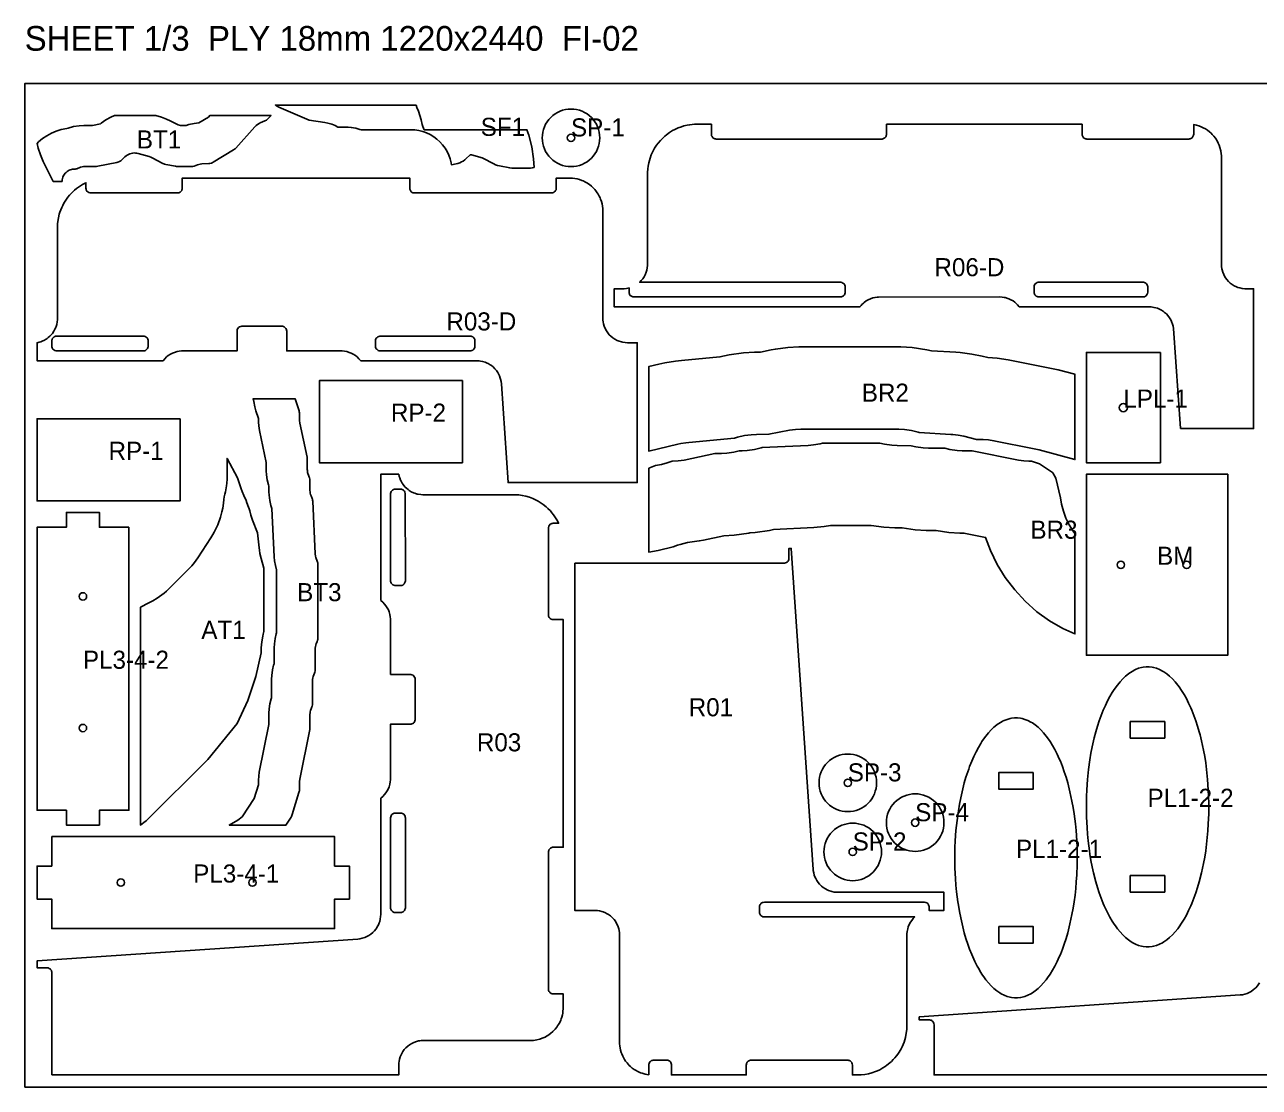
# Model space of a CAD drawing. Header units: millimetres. Extents: x 0 to 7920, y 0 to 1292.
# Drawn here: x 0 to 1502, y 0 to 1292 of the extents above; entities that cross this region are included whole.
import ezdxf

# ---------------------------------------------------------------- set-up
doc = ezdxf.new("R2010")
doc.units = ezdxf.units.MM
for name, color, linetype in [('CUT_IN', 5, 'Continuous'), ('CUT_OUT', 1, 'Continuous'), ('DRILL', 3, 'Continuous'), ('LABEL', 7, 'Continuous'), ('SHEET', 8, 'Continuous')]:
    doc.layers.add(name, color=color, linetype=linetype)

msp = doc.modelspace()

# ---------------------------------------------------------------- linework, layer by layer
at = {"layer": 'CUT_IN'}
for points in [[(1365.93, 973.23), (1365.7, 974.38), (1365.25, 975.47), (1364.59, 976.45), (1363.98, 977.09), (1363.04, 977.79), (1361.98, 978.29), (1360.84, 978.58), (1360.25, 978.63), (1233.42, 978.63), (1232.84, 978.58), (1231.69, 978.29), (1230.38, 977.63), (1229.69, 977.09), (1229.08, 976.45), (1228.29, 975.21), (1227.97, 974.38), (1227.72, 972.93), (1227.72, 966.35), (1227.83, 965.47), (1228.17, 964.34), (1228.73, 963.31), (1229.47, 962.4), (1230.38, 961.65), (1231.42, 961.1), (1232.26, 960.82), (1233.42, 960.65), (1360.25, 960.65), (1360.84, 960.7), (1361.98, 960.99), (1363.29, 961.65), (1363.98, 962.19), (1364.59, 962.83), (1365.38, 964.07), (1365.7, 964.9), (1365.95, 966.35), (1365.93, 973.23)], [(144.54, 895.08), (145.7, 895.25), (146.81, 895.65), (147.82, 896.25), (148.69, 897.04), (149.39, 897.99), (149.89, 899.05), (150.18, 900.19), (150.23, 900.78), (150.23, 907.36), (150.13, 908.24), (149.78, 909.37), (149.39, 910.15), (148.88, 910.88), (147.82, 911.89), (146.54, 912.61), (145.12, 913.01), (144.24, 913.07), (38.69, 913.06), (37.53, 912.89), (36.69, 912.61), (35.9, 912.22), (34.96, 911.52), (34.17, 910.64), (33.56, 909.64), (33.25, 908.81), (33.05, 907.95), (32.99, 907.36), (32.99, 900.78), (33.1, 899.9), (33.44, 898.77), (33.84, 897.99), (34.35, 897.26), (35.41, 896.25), (36.69, 895.53), (38.11, 895.13), (38.99, 895.07), (144.54, 895.08)], [(547.66, 907.66), (547.43, 908.81), (546.98, 909.9), (546.33, 910.88), (545.72, 911.52), (545.02, 912.06), (543.98, 912.61), (543.15, 912.89), (541.98, 913.06), (432.37, 913.06), (431.79, 913.01), (430.65, 912.72), (429.34, 912.06), (428.22, 911.1), (427.68, 910.4), (427.24, 909.64), (426.85, 908.53), (426.68, 907.36), (426.68, 900.78), (426.85, 899.61), (427.24, 898.5), (427.68, 897.74), (428.22, 897.04), (429.09, 896.25), (430.1, 895.65), (431.21, 895.25), (432.37, 895.08), (541.98, 895.08), (542.57, 895.13), (543.71, 895.42), (545.02, 896.08), (545.72, 896.62), (546.33, 897.26), (547.11, 898.5), (547.51, 899.61), (547.66, 900.48), (547.66, 907.66)], [(445, 721.08), (445.06, 614.95), (445.35, 613.81), (445.85, 612.74), (446.18, 612.25), (446.97, 611.38), (447.43, 611.01), (447.92, 610.68), (448.98, 610.18), (450.12, 609.89), (450.71, 609.84), (457.88, 609.89), (458.74, 610.09), (459.83, 610.54), (460.81, 611.19), (461.45, 611.8), (462.15, 612.74), (462.54, 613.53), (462.82, 614.37), (462.99, 615.53), (462.94, 721.96), (462.54, 723.38), (461.82, 724.66), (460.81, 725.72), (460.08, 726.23), (459.3, 726.63), (458.17, 726.97), (457.29, 727.08), (450.71, 727.08), (449.83, 726.97), (448.43, 726.51), (447.19, 725.72), (446.55, 725.11), (445.85, 724.17), (445.35, 723.1), (445.06, 721.96), (445, 721.08)], [(1386.76, 444.5), (1344.76, 444.5), (1344.76, 424.5), (1386.76, 424.5), (1386.76, 444.5)], [(1226.76, 382.5), (1184.76, 382.5), (1184.76, 362.5), (1226.76, 362.5), (1226.76, 382.5)], [(457, 212.38), (458.17, 212.5), (459.3, 212.84), (460.33, 213.39), (461.24, 214.14), (461.99, 215.05), (462.54, 216.09), (462.82, 216.92), (462.99, 218.09), (462.99, 327.7), (462.94, 328.28), (462.65, 329.42), (461.99, 330.73), (461.03, 331.85), (460.33, 332.39), (459.57, 332.83), (458.46, 333.22), (457.29, 333.39), (450.71, 333.39), (449.54, 333.22), (448.43, 332.83), (447.67, 332.39), (446.97, 331.85), (446.18, 330.98), (445.58, 329.97), (445.18, 328.86), (445.01, 327.7), (445.01, 218.09), (445.06, 217.5), (445.35, 216.36), (446.01, 215.05), (446.55, 214.35), (447.19, 213.74), (448.43, 212.96), (449.54, 212.56), (450.41, 212.41), (457, 212.38)], [(1344.76, 257.28), (1344.76, 237.28), (1386.76, 237.28), (1386.76, 257.28), (1344.76, 257.28)], [(1184.76, 195.28), (1184.76, 175.28), (1226.76, 175.28), (1226.76, 195.28), (1184.76, 195.28)]]:
    msp.add_lwpolyline(points, close=True, dxfattribs=at)
at = {"layer": 'CUT_OUT'}
for points in [[(476.12, 1193.89), (477.05, 1190.79), (478.9, 1186.37), (480.75, 1181.31), (482.14, 1176.11), (483.39, 1170.43), (484.29, 1167.69), (485.97, 1163.89), (610.95, 1163.89), (613.26, 1157.43), (616.83, 1143.15), (618.99, 1128.59), (619.51, 1118.06), (617.41, 1117.56), (615.11, 1117.23), (612.78, 1117.11), (594.83, 1117.07), (592.43, 1117.18), (590.05, 1117.51), (577.52, 1119.92), (575.09, 1120.51), (572.73, 1121.35), (570.46, 1122.41), (557.21, 1129.48), (556.29, 1129.86), (543.62, 1133.38), (542.8, 1133.51), (542.4, 1133.47), (541.83, 1133.27), (541.25, 1132.85), (536.96, 1128.79), (535.2, 1127.27), (533.29, 1125.92), (531.27, 1124.75), (529.15, 1123.77), (526.95, 1123), (524.69, 1122.43), (519.1, 1121.31), (518.76, 1123.64), (517.56, 1128.4), (515.91, 1133.02), (513.81, 1137.46), (511.29, 1141.67), (508.37, 1145.61), (505.07, 1149.25), (501.44, 1152.54), (497.49, 1155.46), (493.29, 1157.99), (488.85, 1160.08), (484.23, 1161.74), (479.47, 1162.93), (474.62, 1163.65), (469.72, 1163.89), (409.13, 1163.89), (407.75, 1164.38), (402.91, 1165.74), (397.26, 1166.7), (393.48, 1167.02), (380.94, 1167.25), (377.47, 1168.94), (373.38, 1170.56), (368.56, 1171.98), (365.19, 1172.71), (345.82, 1175.73), (309.03, 1191.52), (304.89, 1193.89), (476.12, 1193.89)], [(699.51, 1154.07), (699.34, 1150.64), (698.84, 1147.24), (698, 1143.91), (696.85, 1140.68), (695.38, 1137.57), (693.61, 1134.63), (691.57, 1131.87), (689.26, 1129.32), (686.71, 1127.01), (683.95, 1124.97), (681.01, 1123.2), (677.9, 1121.73), (674.67, 1120.58), (671.34, 1119.74), (667.94, 1119.24), (664.51, 1119.07), (661.08, 1119.24), (657.68, 1119.74), (654.35, 1120.58), (651.12, 1121.73), (648.01, 1123.2), (645.07, 1124.97), (642.31, 1127.01), (639.76, 1129.32), (637.45, 1131.87), (635.41, 1134.63), (633.64, 1137.57), (632.17, 1140.68), (631.02, 1143.91), (630.18, 1147.24), (629.68, 1150.64), (629.51, 1154.07), (629.68, 1157.5), (630.18, 1160.9), (631.02, 1164.23), (632.17, 1167.46), (633.64, 1170.57), (635.41, 1173.51), (637.45, 1176.27), (639.76, 1178.82), (642.31, 1181.13), (645.07, 1183.17), (648.01, 1184.94), (651.12, 1186.41), (654.35, 1187.56), (657.68, 1188.4), (661.08, 1188.9), (664.51, 1189.07), (667.94, 1188.9), (671.34, 1188.4), (674.67, 1187.56), (677.9, 1186.41), (681.01, 1184.94), (683.95, 1183.17), (686.71, 1181.13), (689.26, 1178.82), (691.57, 1176.27), (693.61, 1173.51), (695.38, 1170.57), (696.85, 1167.46), (698, 1164.23), (698.84, 1160.9), (699.34, 1157.5), (699.51, 1154.07)], [(21.63, 1153.15), (26.92, 1156.71), (32.54, 1159.74), (38.42, 1162.2), (44.52, 1164.07), (51.16, 1165.37), (52.97, 1166.01), (59.51, 1167.75), (66.39, 1168.84), (71.81, 1169.22), (82.46, 1169.27), (92.01, 1171.19), (93.04, 1172.02), (98.73, 1175.9), (104.79, 1179.18), (109.34, 1181.07), (159.46, 1181.07), (166.43, 1179.1), (172.39, 1176.93), (177.05, 1174.82), (186.52, 1169.79), (189.32, 1169.26), (196.27, 1169.27), (199.49, 1170.28), (206.2, 1171.65), (211.77, 1172.28), (223.47, 1179.3), (225.05, 1181.07), (299.75, 1181.07), (295.68, 1177.09), (294.04, 1175.74), (292.17, 1174.73), (286.47, 1172.23), (285.08, 1171.53), (283.03, 1170.25), (281.38, 1168.88), (280.09, 1167.59), (256.95, 1141.73), (255.98, 1140.76), (255.21, 1140.12), (254.07, 1139.36), (229.24, 1124.45), (228.05, 1123.81), (227.14, 1123.43), (225.24, 1122.96), (223.89, 1122.82), (215.3, 1122.41), (213.58, 1122.19), (211.83, 1121.83), (210.32, 1121.35), (206.31, 1119.7), (204.48, 1119.35), (203.21, 1119.29), (185.96, 1119.25), (184.64, 1119.31), (183.33, 1119.49), (171.52, 1121.76), (170.19, 1122.09), (169.24, 1122.42), (168, 1123.01), (155.08, 1129.9), (153.62, 1130.58), (151.4, 1131.41), (138.02, 1135.13), (136.38, 1135.45), (134.85, 1135.64), (133.1, 1135.68), (131.36, 1135.54), (129.65, 1135.22), (127.97, 1134.73), (126.17, 1133.98), (124.65, 1133.14), (123.37, 1132.27), (121.94, 1131.11), (117.71, 1127.1), (116.74, 1126.27), (115.98, 1125.72), (115.17, 1125.26), (113.45, 1124.56), (112.2, 1124.25), (88.82, 1119.56), (87.5, 1119.36), (86.17, 1119.29), (73.23, 1119.24), (71.54, 1119.1), (70, 1118.86), (67.79, 1118.26), (63.61, 1116.58), (62.6, 1116.31), (61.57, 1116.15), (58.28, 1115.9), (56.83, 1115.61), (55.43, 1115.18), (54.07, 1114.61), (52.77, 1113.91), (51.55, 1113.09), (50.42, 1112.15), (49.38, 1111.11), (48.45, 1109.97), (47.63, 1108.74), (46.94, 1107.44), (46.39, 1106.08), (45.96, 1104.67), (45.68, 1103.22), (45.54, 1101.07), (34.66, 1101.07), (22.51, 1125.42), (19.03, 1133.33), (16.32, 1141.54), (15, 1147.36), (16.71, 1149.09), (21.63, 1153.15)], [(1405.68, 800.64), (1397.34, 922.27), (1396.85, 925.14), (1396.17, 927.67), (1395.05, 930.66), (1393.89, 933.01), (1392.38, 935.49), (1390.44, 938.04), (1388.67, 939.96), (1386.51, 941.9), (1385.12, 942.96), (1382.68, 944.55), (1380.37, 945.77), (1377.68, 946.88), (1376.02, 947.42), (1373.48, 948.05), (1370.32, 948.51), (1367.63, 948.64), (1209.72, 948.65), (1207.6, 951.16), (1205.32, 953.35), (1204.22, 954.26), (1202.12, 955.76), (1199.65, 957.21), (1197.05, 958.42), (1195.71, 958.93), (1192.68, 959.82), (1191.28, 960.12), (1188.73, 960.49), (1185.79, 960.64), (1038.4, 960.6), (1036.97, 960.49), (1034.42, 960.12), (1031.63, 959.45), (1028.65, 958.42), (1026.05, 957.21), (1023.58, 955.76), (1021.26, 954.08), (1020.16, 953.16), (1018.3, 951.37), (1017.33, 950.31), (1015.98, 948.65), (1015.65, 948.64), (717.06, 948.65), (717.06, 970.63), (728.96, 970.67), (732.18, 970.99), (735.05, 971.57), (735.05, 966.35), (735.23, 965.18), (735.5, 964.34), (735.76, 963.81), (736.6, 962.61), (737.24, 962), (737.96, 961.49), (738.75, 961.1), (739.59, 960.82), (741.05, 960.64), (991.98, 960.64), (993.44, 960.82), (994.28, 961.1), (995.07, 961.49), (996.01, 962.19), (996.62, 962.83), (996.97, 963.31), (997.53, 964.34), (997.92, 965.76), (997.98, 966.64), (997.95, 973.23), (997.87, 973.81), (997.53, 974.94), (997.13, 975.72), (996.62, 976.45), (996.01, 977.09), (995.32, 977.63), (994, 978.29), (992.86, 978.58), (992.28, 978.63), (748.03, 978.64), (749.96, 980.6), (751.82, 982.89), (753.29, 985.09), (754.69, 987.68), (755.93, 990.67), (756.7, 993.21), (757.29, 996.09), (757.59, 999.02), (757.65, 1112.15), (757.92, 1116.48), (758.29, 1119.48), (759.1, 1123.82), (759.82, 1126.68), (760.65, 1129.43), (762.19, 1133.57), (764.06, 1137.65), (766.19, 1141.52), (768.6, 1145.22), (770.31, 1147.52), (773.15, 1150.91), (775.18, 1153.04), (778.47, 1156.1), (780.69, 1157.92), (784.33, 1160.55), (788.03, 1162.83), (790.69, 1164.25), (794.71, 1166.09), (798.78, 1167.6), (801.67, 1168.48), (805.89, 1169.48), (808.87, 1170), (811.72, 1170.35), (814.65, 1170.57), (817.62, 1170.64), (835.2, 1170.64), (835.2, 1158.64), (835.26, 1157.76), (835.55, 1156.62), (836.05, 1155.56), (836.56, 1154.83), (837.17, 1154.19), (837.87, 1153.65), (838.63, 1153.22), (839.46, 1152.9), (840.32, 1152.7), (841.2, 1152.64), (1042.86, 1152.67), (1043.73, 1152.82), (1044.57, 1153.1), (1045.35, 1153.49), (1046.08, 1154), (1046.72, 1154.61), (1047.26, 1155.31), (1047.69, 1156.07), (1048.01, 1156.9), (1048.2, 1157.76), (1048.27, 1158.64), (1048.27, 1170.64), (1286.03, 1170.64), (1286.03, 1158.35), (1286.21, 1157.18), (1286.48, 1156.34), (1286.88, 1155.56), (1287.39, 1154.83), (1288, 1154.19), (1288.69, 1153.65), (1289.46, 1153.22), (1290.29, 1152.9), (1291.15, 1152.7), (1292.03, 1152.64), (1415.85, 1152.64), (1416.73, 1152.7), (1417.59, 1152.9), (1418.42, 1153.22), (1419.19, 1153.65), (1419.88, 1154.19), (1420.49, 1154.83), (1421, 1155.56), (1421.4, 1156.34), (1421.74, 1157.47), (1421.85, 1158.64), (1421.85, 1170.14), (1425.26, 1169.45), (1428.16, 1168.61), (1430.85, 1167.61), (1433.52, 1166.39), (1436.11, 1164.97), (1438.64, 1163.32), (1440.98, 1161.54), (1443.13, 1159.63), (1444.52, 1158.25), (1446.52, 1155.99), (1448.3, 1153.64), (1450.36, 1150.39), (1451.72, 1147.78), (1452.91, 1145), (1453.84, 1142.29), (1454.8, 1138.48), (1455.38, 1134.6), (1455.53, 1132.57), (1455.57, 1130.66), (1455.57, 1000.57), (1455.71, 997.85), (1456.12, 994.93), (1456.44, 993.49), (1457.28, 990.67), (1458.39, 987.95), (1459.05, 986.63), (1460.71, 983.85), (1462.29, 981.72), (1464.26, 979.53), (1466.43, 977.55), (1468.79, 975.78), (1471.3, 974.25), (1473.96, 972.98), (1475.61, 972.35), (1478.14, 971.58), (1481.03, 970.99), (1484.25, 970.67), (1494.69, 970.63), (1494.69, 800.64), (1405.68, 800.64)], [(579.83, 855.18), (579.52, 857.85), (578.92, 860.7), (578.51, 862.1), (577.51, 864.82), (576.78, 866.41), (575.51, 868.7), (573.88, 871.1), (572.02, 873.34), (569.74, 875.58), (567.7, 877.22), (566.27, 878.21), (563.76, 879.68), (562.45, 880.32), (560.03, 881.31), (556.97, 882.22), (554.4, 882.73), (552.67, 882.94), (549.98, 883.07), (408.67, 883.08), (406.55, 885.59), (404.28, 887.78), (402.25, 889.38), (399.6, 891.09), (397.05, 892.39), (394.66, 893.36), (391.63, 894.25), (388.82, 894.78), (386.25, 895.03), (384.75, 895.07), (318.67, 895.07), (318.67, 919.07), (318.55, 920.24), (318.32, 921.09), (317.82, 922.15), (317.31, 922.88), (316.48, 923.71), (315.75, 924.22), (314.69, 924.72), (313.55, 925.01), (312.67, 925.07), (264.24, 925.07), (262.78, 924.89), (261.41, 924.36), (260.21, 923.52), (259.25, 922.4), (258.59, 921.09), (258.27, 919.66), (258.24, 895.07), (192.16, 895.07), (190.66, 895.03), (188.09, 894.78), (185.28, 894.25), (182.25, 893.36), (179.86, 892.39), (177.31, 891.09), (174.66, 889.38), (172.63, 887.78), (170.36, 885.59), (168.24, 883.08), (15, 883.08), (15, 905.06), (17.74, 905.68), (19.46, 906.2), (21.97, 907.18), (23.33, 907.82), (25.93, 909.3), (27.42, 910.31), (28.61, 911.22), (30.64, 913), (31.89, 914.29), (33.63, 916.35), (35.49, 919.07), (36.78, 921.44), (37.41, 922.8), (38.54, 925.9), (38.94, 927.34), (39.52, 930.28), (39.79, 932.97), (39.83, 934.54), (39.85, 1046.58), (39.99, 1049.45), (40.28, 1052.38), (40.99, 1056.81), (42.02, 1061.11), (42.87, 1063.93), (43.84, 1066.63), (45, 1069.42), (46.22, 1072.01), (47.61, 1074.61), (49.12, 1077.14), (50.8, 1079.65), (52.51, 1081.95), (54.43, 1084.29), (56.35, 1086.42), (58.49, 1088.55), (60.67, 1090.53), (62.89, 1092.35), (65.32, 1094.15), (67.7, 1095.74), (70.23, 1097.26), (72.82, 1098.65), (74.41, 1099.41), (74.42, 1092.78), (74.59, 1091.61), (74.87, 1090.77), (75.12, 1090.24), (75.77, 1089.26), (76.84, 1088.25), (78.12, 1087.53), (79.53, 1087.13), (80.41, 1087.07), (185.66, 1087.07), (186.54, 1087.13), (187.4, 1087.33), (188.22, 1087.65), (188.99, 1088.08), (189.69, 1088.62), (190.3, 1089.26), (190.95, 1090.24), (191.31, 1091.05), (191.48, 1091.61), (191.66, 1093.07), (191.66, 1105.07), (468.28, 1105.07), (468.28, 1093.07), (468.46, 1091.61), (468.74, 1090.77), (469.13, 1089.99), (469.64, 1089.26), (470.25, 1088.62), (471.45, 1087.78), (472.26, 1087.42), (473.4, 1087.13), (474.28, 1087.07), (640.6, 1087.07), (641.48, 1087.13), (642.62, 1087.42), (643.69, 1087.92), (644.18, 1088.25), (645.24, 1089.26), (645.75, 1089.99), (646.25, 1091.05), (646.54, 1092.19), (646.6, 1093.07), (646.6, 1105.07), (664.21, 1105.06), (666.17, 1104.96), (669.1, 1104.63), (671.92, 1104.11), (674.84, 1103.34), (677.62, 1102.38), (679.37, 1101.65), (682.08, 1100.33), (683.79, 1099.36), (687.05, 1097.18), (689.35, 1095.33), (691.45, 1093.38), (693.5, 1091.17), (694.75, 1089.65), (696.43, 1087.32), (697.48, 1085.67), (698.94, 1083.02), (699.77, 1081.25), (700.5, 1079.5), (701.46, 1076.72), (702.23, 1073.8), (702.75, 1070.98), (703.08, 1068.05), (703.19, 1065.09), (703.19, 935), (703.32, 932.28), (703.54, 930.52), (704.06, 927.92), (704.9, 925.1), (706.01, 922.38), (707.54, 919.52), (709.18, 917.08), (711.06, 914.82), (712.94, 912.94), (715.2, 911.06), (717.64, 909.42), (720.5, 907.89), (723.22, 906.78), (725.76, 906.01), (727.48, 905.62), (730.4, 905.2), (733.12, 905.07), (745.06, 905.06), (745.06, 735.07), (588.02, 735.07), (579.83, 855.18)], [(1234.12, 774.69), (1227.81, 776.17), (1178.9, 785.92), (1172.17, 786.85), (1165.87, 787.31), (1157.7, 787.43), (1142.13, 791.34), (1135.39, 792.62), (1128.9, 793.41), (1126.48, 793.58), (1088.09, 795.87), (1086.65, 796.35), (1078.47, 798.34), (1069.95, 799.58), (1063.14, 800.02), (1060.6, 800.05), (946.13, 800.05), (943.91, 800.03), (937.56, 799.65), (930.1, 798.69), (905.12, 793.74), (890.13, 793.68), (883.66, 793.28), (875.35, 792.13), (867.01, 790.17), (863.37, 788.95), (807.97, 783.87), (804.28, 783.46), (798.07, 782.45), (794.43, 781.67), (759.06, 773.35), (759.06, 876.08), (771.52, 879.01), (778.59, 880.54), (791.69, 882.67), (798.84, 883.46), (845.54, 887.73), (856.95, 890.42), (874.49, 892.86), (887.58, 893.65), (895.11, 893.72), (907.9, 896.27), (913.13, 897.24), (928.09, 899.2), (941.45, 900), (946.13, 900.05), (1060.6, 900.05), (1065.66, 899.99), (1079.64, 899.11), (1097.25, 896.56), (1103.08, 895.15), (1132.42, 893.41), (1137.66, 893.02), (1151.88, 891.25), (1164.4, 888.83), (1171.44, 887.1), (1182.91, 886.27), (1196.22, 884.41), (1250.9, 873.5), (1257.1, 872.04), (1277.32, 866.62), (1277.32, 763.06), (1234.12, 774.69)], [(1381.32, 893.28), (1381.32, 759.07), (1291.32, 759.07), (1291.32, 893.28), (1381.32, 893.28)], [(532.44, 859.07), (532.44, 759.07), (358.44, 759.07), (358.44, 859.07), (532.44, 859.07)], [(259.26, 324.58), (264.51, 328.8), (279.17, 351.12), (284.21, 367.68), (284.31, 373.51), (284.64, 378), (285.33, 383), (296.92, 441.13), (296.97, 454.84), (297.31, 460), (298.19, 465.99), (299.66, 472.05), (300.09, 473.33), (300.14, 496), (300.43, 500.7), (301.39, 507.36), (302.82, 513.25), (303.26, 514.55), (303.31, 534.06), (303.65, 539.23), (304.56, 545.41), (305.99, 551.31), (306.42, 552.56), (306.44, 629.1), (305.03, 634.09), (303.93, 640.05), (303.41, 644.9), (300.68, 703.58), (299.53, 707.01), (298.11, 713.09), (297.22, 719.61), (296.97, 723.88), (296.93, 730.68), (296.36, 732.37), (294.97, 738.26), (294.1, 744.43), (293.8, 749.23), (293.74, 759.3), (285.43, 798.27), (284.64, 803.91), (284.3, 808.44), (284.22, 812.99), (281.04, 822.34), (279.78, 826.98), (278.52, 833.76), (278.31, 835.78), (277.76, 836.94), (328.86, 836.94), (333.45, 823.57), (333.85, 822.18), (334.03, 821.14), (334.13, 819.7), (334.27, 810.37), (334.6, 807.36), (343.43, 766.08), (343.65, 764.67), (343.73, 763.25), (343.77, 750.93), (343.84, 749.57), (344.11, 747.48), (344.43, 746.13), (345.1, 744.19), (346.19, 741.74), (346.49, 740.86), (346.84, 739.04), (346.9, 737.77), (346.94, 725.56), (347.06, 723.68), (347.28, 722.12), (347.66, 720.58), (348.27, 718.82), (349.65, 715.76), (349.97, 714.76), (350.19, 713.73), (350.33, 712.29), (353.29, 648.37), (353.72, 645.45), (354.15, 643.92), (355.93, 639.45), (356.2, 638.44), (356.36, 637.41), (356.44, 635.97), (356.42, 545.54), (356.36, 544.27), (356.23, 543.35), (355.72, 541.57), (354.69, 539.26), (354.03, 537.43), (353.61, 535.71), (353.36, 533.86), (353.29, 532.66), (353.25, 507.49), (353.19, 506.22), (352.85, 504.4), (352.55, 503.53), (351.52, 501.21), (350.81, 499.2), (350.44, 497.66), (350.19, 495.8), (350.12, 494.6), (350.08, 466.27), (350.02, 464.99), (349.68, 463.18), (349.38, 462.3), (348.35, 459.98), (347.69, 458.16), (347.27, 456.44), (347.07, 455.06), (346.94, 453), (346.91, 437.47), (346.84, 436.14), (346.64, 434.81), (334.57, 374.34), (334.27, 371.54), (334.13, 361.69), (334.06, 360.41), (333.91, 359.48), (333.59, 358.23), (325.44, 331.4), (325, 330.17), (324.6, 329.31), (323.93, 328.18), (317.69, 318.68), (248.89, 318.68), (259.26, 324.58)], [(189, 812.68), (189, 712.68), (15, 712.68), (15, 812.68), (189, 812.68)], [(759.06, 752.61), (767.41, 755.71), (774.68, 757.06), (781.26, 758.85), (787.39, 760.92), (794.79, 761.41), (802.27, 762.48), (839.39, 770.38), (847.4, 770.43), (853.88, 770.84), (862.35, 772.03), (868.86, 773.57), (872.78, 773.61), (878.69, 773.96), (887.52, 775.16), (895.86, 777.12), (896.98, 777.49), (952.87, 780.11), (959.33, 780.79), (967.59, 782.32), (970.27, 783.06), (1040.07, 783.05), (1045.82, 781.65), (1054.79, 780.36), (1061.24, 779.95), (1078.04, 779.9), (1084.07, 778.44), (1092.85, 777.18), (1099.3, 776.78), (1119.28, 776.72), (1125.23, 775.28), (1134, 774.02), (1140.44, 773.61), (1152.37, 773.55), (1208.67, 762.34), (1215.29, 761.42), (1221.5, 760.96), (1224.44, 760.89), (1234.16, 757.93), (1250.17, 747.42), (1250.68, 746.79), (1254.25, 740.51), (1259.83, 716.65), (1261.08, 708.96), (1263.4, 700.23), (1266.55, 691.77), (1270.43, 683.83), (1275.16, 676.14), (1277.32, 673.3), (1277.32, 551), (1262.82, 557.62), (1246.53, 567.1), (1231.24, 578.12), (1216.97, 590.72), (1204.14, 604.53), (1192.73, 619.53), (1182.84, 635.58), (1174.58, 652.52), (1168.7, 668.32), (1142.35, 673.58), (1137.55, 673.65), (1124.11, 674.51), (1108.77, 676.74), (1096.37, 676.82), (1083.05, 677.67), (1067.49, 679.91), (1058.44, 679.99), (1044.98, 680.84), (1029.67, 683.05), (980.19, 683.06), (972.36, 681.64), (959.81, 680.35), (910.87, 678.03), (905.94, 676.88), (888.41, 674.43), (882.01, 674.03), (880.63, 673.71), (863.12, 671.26), (850.5, 670.5), (825.83, 665.22), (820.44, 664.14), (806.18, 662.06), (797.36, 659.66), (793.92, 659.01), (788.56, 657.04), (770.34, 652.29), (759.06, 650.51), (759.06, 752.61)], [(151, 588.73), (155.79, 591.3), (160.93, 594.47), (166.98, 598.77), (169.6, 600.81), (172.44, 603.21), (176.86, 607.33), (200.81, 631.34), (203.16, 633.93), (206.37, 637.77), (208.62, 640.69), (210.66, 643.53), (226.45, 667.83), (228.9, 671.81), (230.48, 674.64), (232.2, 677.98), (234.86, 683.77), (235.87, 686.31), (237.41, 690.59), (238.26, 693.19), (239.92, 699.34), (240.86, 703.79), (241.87, 710.09), (242.31, 714.28), (242.53, 717.54), (243.42, 720.86), (244.13, 723.93), (245.33, 731.18), (245.73, 734.44), (246.1, 739.21), (246.22, 742.76), (246.22, 764.33), (259.01, 740.82), (263.26, 727.61), (264.45, 724.19), (266.45, 719.16), (269.31, 713.21), (270.24, 710.29), (272.13, 705.11), (272.95, 703.05), (273.97, 700.79), (275.24, 695.39), (277.19, 689.17), (283.06, 673.79), (285.13, 655.54), (285.49, 652.92), (286.18, 648.86), (287.59, 642.56), (290.85, 631.07), (290.89, 554.1), (290, 550.7), (289.56, 548.51), (288.42, 541.5), (287.8, 533.98), (287.68, 528.09), (281.08, 499.51), (271.31, 470.17), (258.46, 442.2), (222.57, 398.44), (147.93, 323.8), (144.89, 321.83), (140.68, 318.68), (140.68, 583.53), (151, 588.73)], [(33, 15), (33, 139.29), (32.94, 140.17), (32.74, 141.03), (32.42, 141.85), (31.99, 142.62), (31.45, 143.32), (30.81, 143.93), (29.83, 144.58), (28.46, 145.11), (27, 145.29), (15, 145.29), (15.01, 153.63), (405.11, 180.24), (407.78, 180.55), (410.63, 181.15), (413.67, 182.13), (416.34, 183.29), (418.63, 184.56), (421.03, 186.19), (423.27, 188.05), (425.51, 190.33), (427.15, 192.37), (428.14, 193.8), (428.91, 195.04), (430.25, 197.62), (431.24, 200.04), (431.78, 201.7), (432.41, 204.24), (432.87, 207.4), (433, 210.09), (433.01, 351.4), (435.52, 353.52), (437.71, 355.79), (439.31, 357.82), (441.02, 360.47), (442.32, 363.02), (443.29, 365.41), (444.18, 368.44), (444.71, 371.25), (444.96, 373.82), (445, 375.32), (445, 441.4), (469, 441.4), (470.17, 441.52), (471.02, 441.75), (472.08, 442.25), (472.81, 442.76), (473.64, 443.59), (474.15, 444.32), (474.65, 445.38), (474.94, 446.52), (475, 447.4), (475, 495.83), (474.82, 497.29), (474.29, 498.66), (473.45, 499.86), (472.33, 500.82), (471.02, 501.48), (469.59, 501.8), (445, 501.83), (445, 567.91), (444.96, 569.41), (444.71, 571.98), (444.18, 574.79), (443.29, 577.82), (442.32, 580.21), (441.02, 582.76), (439.31, 585.41), (437.71, 587.44), (435.52, 589.71), (433.01, 591.83), (433.01, 745.07), (454.99, 745.07), (455.61, 742.33), (456.13, 740.61), (457.11, 738.1), (457.75, 736.74), (459.23, 734.14), (460.24, 732.65), (461.15, 731.46), (462.93, 729.43), (464.22, 728.18), (466.28, 726.44), (467.74, 725.39), (470.04, 723.98), (472.73, 722.66), (474.41, 722), (477.27, 721.13), (478.74, 720.81), (481.7, 720.37), (484.47, 720.24), (595.02, 720.24), (597.91, 720.17), (600.84, 719.95), (605.29, 719.35), (609.54, 718.45), (613.86, 717.2), (617.93, 715.68), (621.94, 713.85), (624.54, 712.46), (627.07, 710.95), (630.77, 708.41), (634.22, 705.64), (636.35, 703.72), (639.43, 700.56), (641.36, 698.33), (643.17, 696.01), (644.87, 693.6), (646.48, 691.05), (647.9, 688.55), (649.34, 685.66), (642.71, 685.65), (641.54, 685.48), (640.7, 685.2), (640.17, 684.95), (639.19, 684.3), (638.18, 683.23), (637.46, 681.95), (637.06, 680.54), (637, 679.66), (637, 574.41), (637.06, 573.53), (637.26, 572.67), (637.58, 571.85), (638.01, 571.08), (638.55, 570.38), (639.19, 569.77), (640.17, 569.12), (641.54, 568.59), (643, 568.41), (655, 568.41), (655, 291.79), (643, 291.79), (641.83, 291.68), (640.98, 291.44), (640.17, 291.08), (639.43, 290.61), (638.97, 290.24), (638.18, 289.37), (637.71, 288.62), (637.35, 287.81), (637.06, 286.67), (637, 285.79), (637, 119.47), (637.06, 118.59), (637.26, 117.73), (637.58, 116.9), (637.85, 116.38), (638.55, 115.44), (639.19, 114.83), (639.92, 114.32), (640.43, 114.04), (641.54, 113.65), (643, 113.47), (655, 113.47), (654.99, 95.86), (654.7, 92.02), (654.42, 90.08), (654.04, 88.15), (653.27, 85.23), (652.65, 83.37), (651.97, 81.61), (650.75, 78.93), (649.29, 76.28), (648.24, 74.63), (647.11, 73.02), (645.26, 70.72), (642.55, 67.88), (639.58, 65.32), (636.37, 63.07), (634.75, 62.09), (632.95, 61.13), (629.43, 59.57), (626.65, 58.61), (622.77, 57.64), (618.88, 57.07), (615.02, 56.88), (484.93, 56.88), (482.21, 56.75), (480.45, 56.53), (479, 56.27), (476.43, 55.63), (473.38, 54.54), (470.99, 53.4), (468.21, 51.74), (466.08, 50.16), (463.69, 47.99), (461.72, 45.8), (460.14, 43.67), (458.61, 41.15), (457.34, 38.49), (456.71, 36.85), (455.94, 34.31), (455.35, 31.43), (455.13, 29.67), (455, 26.95), (454.99, 15.01), (33, 15)], [(1463.32, 745.1), (1463.32, 525.1), (1291.32, 525.1), (1291.32, 745.1), (1463.32, 745.1)], [(126.68, 680.68), (126.68, 336.68), (90.84, 336.68), (90.84, 318.68), (50.84, 318.68), (50.84, 336.68), (15, 336.68), (15, 680.68), (50.84, 680.68), (50.84, 698.68), (90.84, 698.68), (90.84, 680.68), (126.68, 680.68)], [(669, 637), (923.78, 637.01), (924.36, 637.06), (925.5, 637.35), (926.82, 638.01), (927.93, 638.97), (928.47, 639.67), (928.91, 640.43), (929.3, 641.54), (929.48, 642.71), (929.48, 655), (932.47, 654.99), (959.07, 264.89), (959.22, 263.37), (959.71, 260.5), (960.39, 257.97), (961.51, 254.98), (962.13, 253.66), (963.39, 251.37), (965.2, 248.74), (966.88, 246.73), (967.89, 245.68), (969.17, 244.49), (971.2, 242.85), (973.88, 241.09), (976.19, 239.87), (977.79, 239.18), (980.54, 238.22), (981.94, 237.85), (984.51, 237.34), (985.95, 237.16), (988.93, 237), (1118.13, 236.99), (1118.14, 215.08), (1118.13, 215.01), (1117.81, 215), (1102.98, 215), (1100.15, 214.86), (1100.12, 219.59), (1099.89, 220.74), (1099.44, 221.83), (1098.96, 222.57), (1098.39, 223.24), (1097.23, 224.15), (1095.89, 224.74), (1094.44, 224.99), (899.76, 225), (898.3, 224.82), (897.46, 224.54), (896.67, 224.15), (895.95, 223.64), (895.31, 223.03), (894.77, 222.33), (894.33, 221.57), (893.94, 220.46), (893.77, 219.29), (893.76, 213), (893.87, 211.83), (894.11, 210.98), (894.61, 209.92), (895.12, 209.19), (895.95, 208.36), (896.67, 207.85), (897.74, 207.35), (898.88, 207.06), (899.76, 207), (1082.66, 207), (1080.73, 205.04), (1078.87, 202.75), (1077.4, 200.55), (1076, 197.96), (1074.76, 194.97), (1073.99, 192.43), (1073.4, 189.55), (1073.1, 186.62), (1073.04, 73.56), (1072.89, 70.55), (1072.61, 67.69), (1071.91, 63.33), (1071.25, 60.39), (1070.46, 57.55), (1069.56, 54.82), (1068.5, 52.07), (1067.28, 49.31), (1065.99, 46.75), (1063.73, 42.87), (1062.09, 40.42), (1060.38, 38.12), (1058.46, 35.78), (1056.53, 33.65), (1054.4, 31.52), (1052.22, 29.54), (1048.83, 26.83), (1046.42, 25.13), (1043.87, 23.52), (1040, 21.39), (1037.34, 20.13), (1034.68, 19.03), (1030.51, 17.59), (1026.16, 16.45), (1021.82, 15.64), (1017.43, 15.16), (1014.56, 15.02), (1006.79, 15), (1006.79, 27), (1006.61, 28.46), (1006.22, 29.57), (1005.94, 30.08), (1005.43, 30.81), (1004.82, 31.45), (1003.88, 32.15), (1003.36, 32.42), (1002.53, 32.74), (1001.67, 32.94), (1000.79, 33), (883.67, 33), (882.79, 32.94), (881.65, 32.65), (880.84, 32.29), (880.09, 31.82), (879.22, 31.03), (878.85, 30.57), (878.38, 29.83), (878.02, 29.02), (877.78, 28.17), (877.67, 27), (877.67, 15), (786.7, 15), (786.7, 27), (786.64, 27.88), (786.35, 29.02), (785.85, 30.08), (785.34, 30.81), (784.51, 31.64), (783.79, 32.15), (783, 32.54), (782.16, 32.82), (781.29, 32.97), (765.14, 33), (764.26, 32.94), (763.4, 32.74), (762.57, 32.42), (761.8, 31.99), (761.11, 31.45), (760.5, 30.81), (759.99, 30.08), (759.49, 29.02), (759.25, 28.17), (759.14, 27), (759.14, 15.25), (756.76, 15.58), (754.84, 15.96), (750.98, 17.03), (749.14, 17.69), (747.32, 18.45), (745.62, 19.25), (743.03, 20.67), (741.31, 21.76), (738.99, 23.44), (736.73, 25.34), (735.31, 26.69), (733.95, 28.11), (732.62, 29.65), (730.88, 31.94), (729.75, 33.63), (728.78, 35.25), (727.42, 37.86), (726.23, 40.64), (725.57, 42.49), (724.77, 45.25), (724.16, 48.13), (723.86, 50.14), (723.61, 53.07), (723.57, 185.07), (723.43, 187.79), (723.02, 190.71), (722.63, 192.43), (721.86, 194.97), (720.75, 197.69), (719.22, 200.55), (718.43, 201.79), (716.85, 203.92), (714.88, 206.11), (712.48, 208.28), (710.11, 210.02), (707.84, 211.39), (706.53, 212.05), (703.81, 213.19), (702.13, 213.75), (699.27, 214.45), (696.65, 214.84), (694.89, 214.97), (669.33, 215), (669.01, 215.01), (669, 215.08), (669, 637)], [(1440.13, 332.54), (1439.66, 320.05), (1439.12, 311.79), (1438.41, 303.6), (1437.52, 295.49), (1436.46, 287.5), (1435.23, 279.63), (1433.83, 271.91), (1431.43, 260.65), (1428.67, 249.83), (1426.64, 242.88), (1424.46, 236.17), (1422.14, 229.71), (1419.69, 223.52), (1418.41, 220.53), (1415.76, 214.77), (1413, 209.32), (1410.11, 204.18), (1407.13, 199.37), (1404.04, 194.9), (1402.46, 192.79), (1399.24, 188.86), (1395.93, 185.28), (1392.56, 182.09), (1389.12, 179.27), (1385.62, 176.85), (1383.85, 175.78), (1380.29, 173.95), (1376.69, 172.52), (1373.06, 171.5), (1371.24, 171.14), (1367.59, 170.73), (1365.76, 170.68), (1363.93, 170.73), (1360.28, 171.14), (1358.46, 171.5), (1354.83, 172.52), (1351.23, 173.95), (1347.67, 175.78), (1345.9, 176.85), (1342.4, 179.27), (1338.96, 182.09), (1335.59, 185.28), (1332.28, 188.86), (1329.06, 192.79), (1327.48, 194.9), (1324.39, 199.37), (1322.89, 201.73), (1319.95, 206.71), (1318.52, 209.32), (1315.76, 214.77), (1313.11, 220.53), (1311.83, 223.52), (1309.38, 229.71), (1307.06, 236.17), (1304.88, 242.88), (1302.85, 249.83), (1300.09, 260.65), (1298.45, 268.12), (1296.97, 275.75), (1295.65, 283.55), (1295.06, 287.5), (1293.53, 299.53), (1292.73, 307.68), (1292.11, 315.92), (1291.5, 328.37), (1291.32, 336.71), (1291.32, 345.07), (1291.5, 353.41), (1291.86, 361.73), (1292.73, 374.1), (1294, 386.29), (1295.65, 398.23), (1296.97, 406.03), (1298.45, 413.66), (1300.09, 421.13), (1300.98, 424.79), (1302.85, 431.95), (1304.88, 438.9), (1307.06, 445.61), (1308.2, 448.87), (1309.38, 452.07), (1311.83, 458.26), (1314.42, 464.16), (1317.13, 469.77), (1319.95, 475.07), (1322.89, 480.05), (1324.39, 482.41), (1327.48, 486.88), (1329.06, 488.99), (1332.28, 492.92), (1335.59, 496.5), (1338.96, 499.69), (1342.4, 502.51), (1344.15, 503.77), (1347.67, 506), (1349.45, 506.96), (1351.23, 507.83), (1354.83, 509.26), (1358.46, 510.28), (1360.28, 510.64), (1363.93, 511.05), (1365.76, 511.1), (1367.59, 511.05), (1371.24, 510.64), (1373.06, 510.28), (1376.69, 509.26), (1380.29, 507.83), (1383.85, 506), (1385.62, 504.93), (1389.12, 502.51), (1392.56, 499.69), (1395.93, 496.5), (1399.24, 492.92), (1402.46, 488.99), (1404.04, 486.88), (1407.13, 482.41), (1410.11, 477.6), (1413, 472.46), (1415.76, 467.01), (1418.41, 461.25), (1419.69, 458.26), (1422.14, 452.07), (1424.46, 445.61), (1426.64, 438.9), (1428.67, 431.95), (1429.62, 428.39), (1431.43, 421.13), (1433.83, 409.87), (1435.23, 402.15), (1436.46, 394.28), (1437.99, 382.25), (1438.79, 374.1), (1439.66, 361.73), (1440.02, 353.41), (1440.2, 345.07), (1440.13, 332.54)], [(1280.13, 270.54), (1279.66, 258.05), (1279.12, 249.79), (1278.41, 241.6), (1277.52, 233.49), (1276.46, 225.5), (1275.23, 217.63), (1273.83, 209.91), (1271.43, 198.65), (1268.67, 187.83), (1266.64, 180.88), (1264.46, 174.17), (1262.14, 167.71), (1259.69, 161.52), (1258.41, 158.53), (1255.76, 152.77), (1253, 147.32), (1250.11, 142.18), (1247.13, 137.37), (1244.04, 132.9), (1242.46, 130.79), (1239.24, 126.86), (1235.93, 123.28), (1232.56, 120.09), (1229.12, 117.27), (1225.62, 114.85), (1223.85, 113.78), (1220.29, 111.95), (1216.69, 110.52), (1213.06, 109.5), (1211.24, 109.14), (1207.59, 108.73), (1205.76, 108.68), (1203.93, 108.73), (1200.28, 109.14), (1198.46, 109.5), (1194.83, 110.52), (1191.23, 111.95), (1187.67, 113.78), (1185.9, 114.85), (1182.4, 117.27), (1178.96, 120.09), (1175.59, 123.28), (1172.28, 126.86), (1169.06, 130.79), (1167.48, 132.9), (1164.39, 137.37), (1162.89, 139.73), (1159.95, 144.71), (1158.52, 147.32), (1155.76, 152.77), (1153.11, 158.53), (1151.83, 161.52), (1149.38, 167.71), (1147.06, 174.17), (1144.88, 180.88), (1142.85, 187.83), (1140.09, 198.65), (1138.45, 206.12), (1136.97, 213.75), (1135.65, 221.55), (1135.06, 225.5), (1133.53, 237.53), (1132.73, 245.68), (1132.11, 253.92), (1131.5, 266.37), (1131.32, 274.71), (1131.32, 283.07), (1131.5, 291.41), (1131.86, 299.73), (1132.73, 312.1), (1134, 324.29), (1135.65, 336.23), (1136.97, 344.03), (1138.45, 351.66), (1140.09, 359.13), (1140.98, 362.79), (1142.85, 369.95), (1144.88, 376.9), (1147.06, 383.61), (1148.2, 386.87), (1149.38, 390.07), (1151.83, 396.26), (1154.42, 402.16), (1157.13, 407.77), (1159.95, 413.07), (1162.89, 418.05), (1164.39, 420.41), (1167.48, 424.88), (1169.06, 426.99), (1172.28, 430.92), (1175.59, 434.5), (1178.96, 437.69), (1182.4, 440.51), (1184.15, 441.77), (1187.67, 444), (1189.45, 444.96), (1191.23, 445.83), (1194.83, 447.26), (1198.46, 448.28), (1200.28, 448.64), (1203.93, 449.05), (1205.76, 449.1), (1207.59, 449.05), (1211.24, 448.64), (1213.06, 448.28), (1216.69, 447.26), (1220.29, 445.83), (1223.85, 444), (1225.62, 442.93), (1229.12, 440.51), (1232.56, 437.69), (1235.93, 434.5), (1239.24, 430.92), (1242.46, 426.99), (1244.04, 424.88), (1247.13, 420.41), (1250.11, 415.6), (1253, 410.46), (1255.76, 405.01), (1258.41, 399.25), (1259.69, 396.26), (1262.14, 390.07), (1264.46, 383.61), (1266.64, 376.9), (1268.67, 369.95), (1269.62, 366.39), (1271.43, 359.13), (1273.83, 347.87), (1275.23, 340.15), (1276.46, 332.28), (1277.99, 320.25), (1278.79, 312.1), (1279.66, 299.73), (1280.02, 291.41), (1280.2, 283.07), (1280.13, 270.54)], [(1036.14, 370.1), (1035.97, 366.67), (1035.47, 363.27), (1034.63, 359.94), (1033.48, 356.71), (1032.01, 353.6), (1030.24, 350.66), (1028.2, 347.9), (1025.89, 345.35), (1023.34, 343.04), (1020.58, 341), (1017.64, 339.23), (1014.53, 337.76), (1011.3, 336.61), (1007.97, 335.77), (1004.57, 335.27), (1001.14, 335.1), (997.71, 335.27), (994.31, 335.77), (990.98, 336.61), (987.75, 337.76), (984.64, 339.23), (981.7, 341), (978.94, 343.04), (976.39, 345.35), (974.08, 347.9), (972.04, 350.66), (970.27, 353.6), (968.8, 356.71), (967.65, 359.94), (966.81, 363.27), (966.31, 366.67), (966.14, 370.1), (966.31, 373.53), (966.81, 376.93), (967.65, 380.26), (968.8, 383.49), (970.27, 386.6), (972.04, 389.54), (974.08, 392.3), (976.39, 394.85), (978.94, 397.16), (981.7, 399.2), (984.64, 400.97), (987.75, 402.44), (990.98, 403.59), (994.31, 404.43), (997.71, 404.93), (1001.14, 405.1), (1004.57, 404.93), (1007.97, 404.43), (1011.3, 403.59), (1014.53, 402.44), (1017.64, 400.97), (1020.58, 399.2), (1023.34, 397.16), (1025.89, 394.85), (1028.2, 392.3), (1030.24, 389.54), (1032.01, 386.6), (1033.48, 383.49), (1034.63, 380.26), (1035.47, 376.93), (1035.97, 373.53), (1036.14, 370.1)], [(1118.14, 321.68), (1117.97, 318.25), (1117.47, 314.85), (1116.63, 311.52), (1115.48, 308.29), (1114.01, 305.18), (1112.24, 302.24), (1110.2, 299.48), (1107.89, 296.93), (1105.34, 294.62), (1102.58, 292.58), (1099.64, 290.81), (1096.53, 289.34), (1093.3, 288.19), (1089.97, 287.35), (1086.57, 286.85), (1083.14, 286.68), (1079.71, 286.85), (1076.31, 287.35), (1072.98, 288.19), (1069.75, 289.34), (1066.64, 290.81), (1063.7, 292.58), (1060.94, 294.62), (1058.39, 296.93), (1056.08, 299.48), (1054.04, 302.24), (1052.27, 305.18), (1050.8, 308.29), (1049.65, 311.52), (1048.81, 314.85), (1048.31, 318.25), (1048.14, 321.68), (1048.31, 325.11), (1048.81, 328.51), (1049.65, 331.84), (1050.8, 335.07), (1052.27, 338.18), (1054.04, 341.12), (1056.08, 343.88), (1058.39, 346.43), (1060.94, 348.74), (1063.7, 350.78), (1066.64, 352.55), (1069.75, 354.02), (1072.98, 355.17), (1076.31, 356.01), (1079.71, 356.51), (1083.14, 356.68), (1086.57, 356.51), (1089.97, 356.01), (1093.3, 355.17), (1096.53, 354.02), (1099.64, 352.55), (1102.58, 350.78), (1105.34, 348.74), (1107.89, 346.43), (1110.2, 343.88), (1112.24, 341.12), (1114.01, 338.18), (1115.48, 335.07), (1116.63, 331.84), (1117.47, 328.51), (1117.97, 325.11), (1118.14, 321.68)], [(1042.14, 286.1), (1041.97, 282.67), (1041.47, 279.27), (1040.63, 275.94), (1039.48, 272.71), (1038.01, 269.6), (1036.24, 266.66), (1034.2, 263.9), (1031.89, 261.35), (1029.34, 259.04), (1026.58, 257), (1023.64, 255.23), (1020.53, 253.76), (1017.3, 252.61), (1013.97, 251.77), (1010.57, 251.27), (1007.14, 251.1), (1003.71, 251.27), (1000.31, 251.77), (996.98, 252.61), (993.75, 253.76), (990.64, 255.23), (987.7, 257), (984.94, 259.04), (982.39, 261.35), (980.08, 263.9), (978.04, 266.66), (976.27, 269.6), (974.8, 272.71), (973.65, 275.94), (972.81, 279.27), (972.31, 282.67), (972.14, 286.1), (972.31, 289.53), (972.81, 292.93), (973.65, 296.26), (974.8, 299.49), (976.27, 302.6), (978.04, 305.54), (980.08, 308.3), (982.39, 310.85), (984.94, 313.16), (987.7, 315.2), (990.64, 316.97), (993.75, 318.44), (996.98, 319.59), (1000.31, 320.43), (1003.71, 320.93), (1007.14, 321.1), (1010.57, 320.93), (1013.97, 320.43), (1017.3, 319.59), (1020.53, 318.44), (1023.64, 316.97), (1026.58, 315.2), (1029.34, 313.16), (1031.89, 310.85), (1034.2, 308.3), (1036.24, 305.54), (1038.01, 302.6), (1039.48, 299.49), (1040.63, 296.26), (1041.47, 292.93), (1041.97, 289.53), (1042.14, 286.1)], [(33, 304.68), (377, 304.68), (377, 268.84), (395, 268.84), (395, 228.84), (377, 228.84), (377, 193), (33, 193), (33, 228.84), (15, 228.84), (15, 268.84), (33, 268.84), (33, 304.68)]]:
    msp.add_lwpolyline(points, close=True, dxfattribs=at)
msp.add_lwpolyline([(1528.13, 15.01), (1106.14, 15), (1106.14, 15), (1106.14, 75.89), (1105.96, 77.35), (1105.43, 78.72), (1104.59, 79.92), (1103.95, 80.53), (1103.22, 81.04), (1102.44, 81.44), (1101.6, 81.71), (1100.43, 81.89), (1088.14, 81.89), (1088.15, 85.6), (1478.25, 112.21), (1481.21, 112.57), (1484.05, 113.2), (1486.81, 114.1), (1489.48, 115.27), (1491.77, 116.53), (1494.4, 118.34), (1496.41, 120.02), (1497.46, 121.03), (1499.4, 123.19), (1500.46, 124.58), (1502.05, 127.02)], dxfattribs=at)
at = {"layer": 'DRILL'}
for centre, radius in [((664.51, 1154.07), 4.5), ((1336.32, 826.18), 5), ((1333.32, 635.1), 4.5), ((1413.32, 635.1), 4.5), ((70.84, 596.68), 4.5), ((70.84, 436.68), 4.5), ((1001.14, 370.1), 4.5), ((1083.14, 321.68), 4.5), ((1007.14, 286.1), 4.5), ((117, 248.84), 4.5), ((277, 248.84), 4.5)]:
    msp.add_circle(centre, radius, dxfattribs=at)
at = {"layer": 'SHEET'}
msp.add_lwpolyline([(0, 0), (2440, 0), (2440, 1220), (0, 1220)], close=True, dxfattribs=at)

# ---------------------------------------------------------------- texts
at = {"layer": 'LABEL'}
for s, height, p in [('SHEET 1/3  PLY 18mm 1220x2440  FI-02', 30, (0, 1260)), ('SF1', 22, (554.68, 1156.45)), ('SP-1', 22, (664.51, 1155.79)), ('BT1', 22, (136.41, 1141.15)), ('R06-D', 22, (1106.61, 985.86)), ('R03-D', 22, (512.94, 919.95)), ('BR2', 22, (1018.19, 833.34)), ('LPL-1', 22, (1336.32, 826.18)), ('RP-2', 22, (445.44, 809.07)), ('RP-1', 22, (102, 762.68)), ('BR3', 22, (1223.3, 666.77)), ('BM', 22, (1377.32, 635.1)), ('BT3', 22, (331.43, 590.83)), ('AT1', 22, (214.84, 545)), ('PL3-4-2', 22, (70.84, 508.68)), ('R01', 22, (807.69, 450.94)), ('R03', 22, (550, 408.36)), ('SP-3', 22, (1001.14, 371.82)), ('PL1-2-2', 22, (1365.75, 340.89)), ('SP-4', 22, (1083.14, 323.39)), ('SP-2', 22, (1007.14, 287.82)), ('PL1-2-1', 22, (1205.75, 278.89)), ('PL3-4-1', 22, (205, 248.84))]:
    msp.add_text(s, height=height, dxfattribs=at).set_placement(p)

doc.saveas('drawing.dxf')
